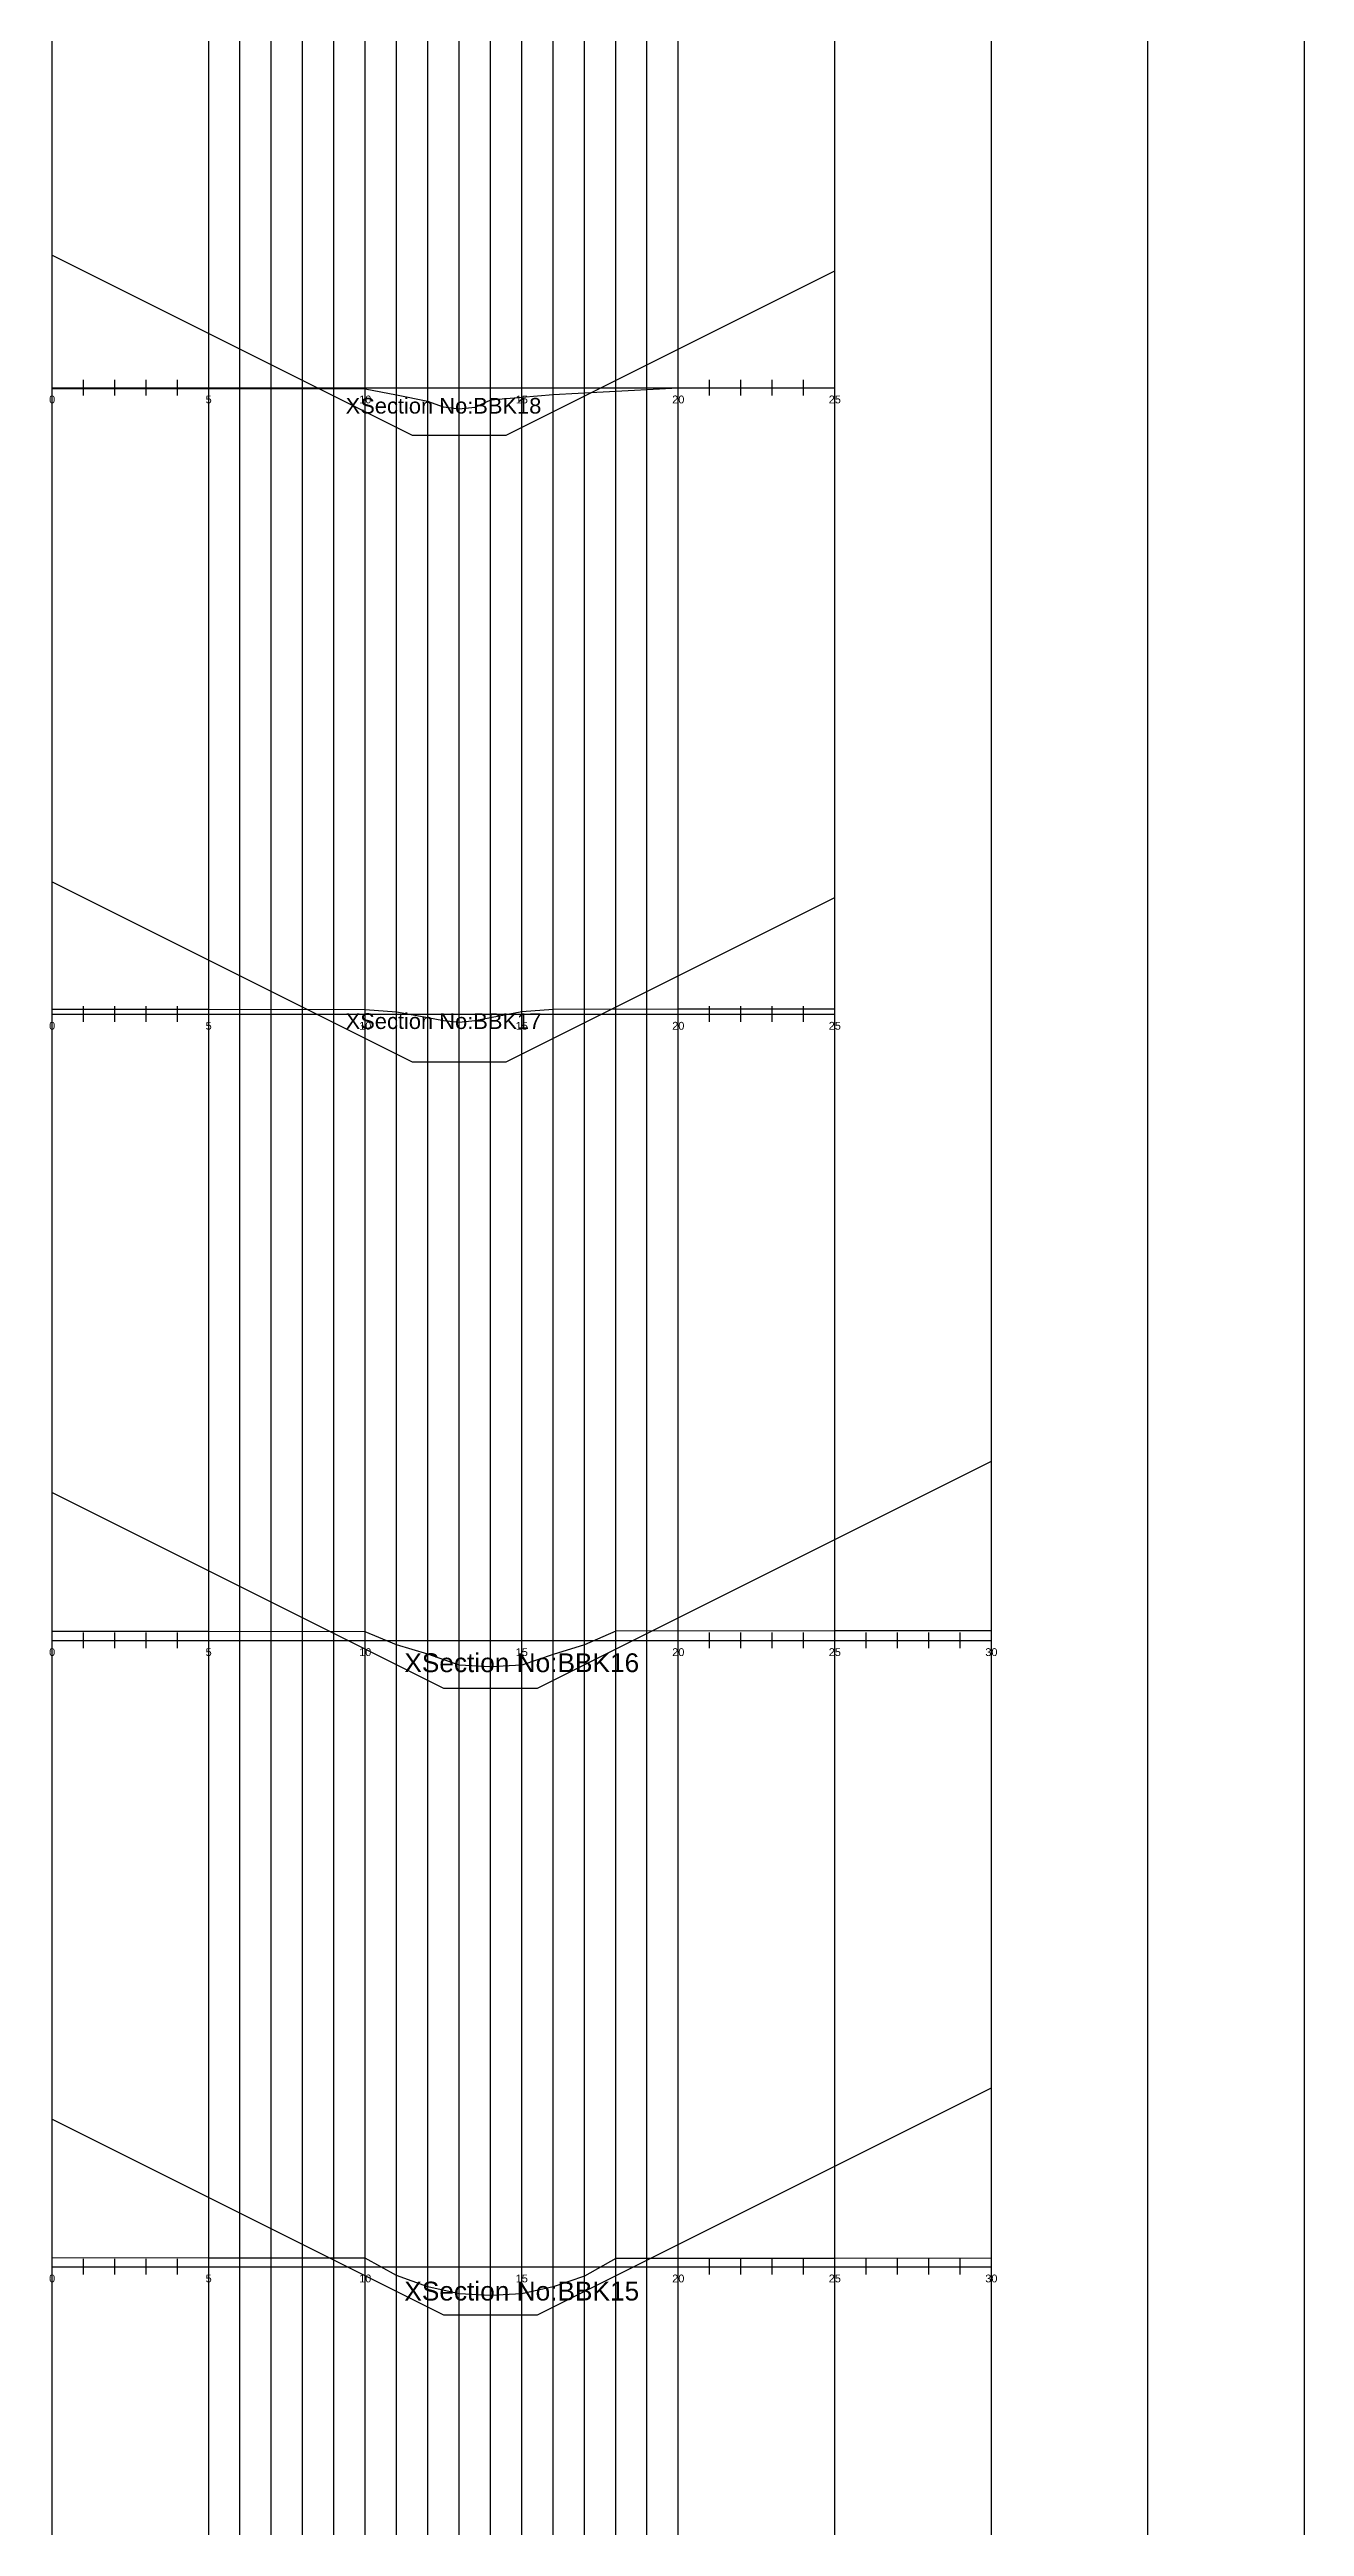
# Model space of a CAD drawing. Header units: inches. Extents: x 1000 to 1040, y -2 to 626.
# Drawn here: x 999.9 to 1040, y 311.7 to 390.8 of the extents above; entities that cross this region are included whole.
import ezdxf

# ---------------------------------------------------------------- set-up
doc = ezdxf.new("R2010")
doc.units = ezdxf.units.IN
doc.header["$MEASUREMENT"] = 0
doc.styles.get("Standard").update_dxf_attribs({"font": 'arial.ttf'})

msp = doc.modelspace()

# ---------------------------------------------------------------- linework, layer by layer
for p, q in [((1000, -1.772), (1000, 625.437)), ((1005, -1.772), (1005, 625.437)), ((1006, -1.772), (1006, 625.437)), ((1007, -1.772), (1007, 625.437)), ((1008, -1.772), (1008, 625.437)), ((1009, -1.772), (1009, 625.437)), ((1010, -1.772), (1010, 625.437)), ((1011, -1.772), (1011, 625.437)), ((1012, -1.772), (1012, 625.437)), ((1013, -1.772), (1013, 625.437)), ((1014, -1.772), (1014, 625.437)), ((1015, -1.772), (1015, 625.437)), ((1016, -1.772), (1016, 625.437)), ((1017, -1.772), (1017, 625.437)), ((1018, -1.772), (1018, 625.437)), ((1019, -1.772), (1019, 625.437)), ((1020, -1.772), (1020, 625.437)), ((1025, -1.772), (1025, 625.437)), ((1030, -1.772), (1030, 625.437)), ((1035, -1.772), (1035, 625.437)), ((1040, -1.772), (1040, 625.437))]:
    msp.add_line(p, q)
for points in [[(1000, 384.23), (1011.5, 378.48), (1013, 378.48), (1014.5, 378.48), (1025, 383.73)], [(1000, 379.75), (1000, 380.25)], [(1000, 379.75), (1000, 380.25)], [(1000, 380), (1025, 380)], [(1000, 380), (1025, 380)], [(1025, 379.993), (1020, 379.988), (1016, 379.768), (1014, 379.607), (1013.5, 379.368), (1013, 379.318), (1012.5, 379.373), (1012, 379.558), (1011, 379.762), (1010, 379.958), (1005, 379.965), (1000, 379.968)], [(1001, 379.75), (1001, 380.25)], [(1001, 379.75), (1001, 380.25)], [(1002, 379.75), (1002, 380.25)], [(1002, 379.75), (1002, 380.25)], [(1003, 379.75), (1003, 380.25)], [(1003, 379.75), (1003, 380.25)], [(1004, 379.75), (1004, 380.25)], [(1004, 379.75), (1004, 380.25)], [(1005, 379.75), (1005, 380.25)], [(1005, 379.75), (1005, 380.25)], [(1006, 379.75), (1006, 380.25)], [(1006, 379.75), (1006, 380.25)], [(1007, 379.75), (1007, 380.25)], [(1007, 379.75), (1007, 380.25)], [(1008, 379.75), (1008, 380.25)], [(1008, 379.75), (1008, 380.25)], [(1009, 379.75), (1009, 380.25)], [(1009, 379.75), (1009, 380.25)], [(1010, 379.75), (1010, 380.25)], [(1010, 379.75), (1010, 380.25)], [(1011, 379.75), (1011, 380.25)], [(1011, 379.75), (1011, 380.25)], [(1012, 379.75), (1012, 380.25)], [(1012, 379.75), (1012, 380.25)], [(1013, 379.75), (1013, 380.25)], [(1013, 379.75), (1013, 380.25)], [(1014, 379.75), (1014, 380.25)], [(1014, 379.75), (1014, 380.25)], [(1015, 379.75), (1015, 380.25)], [(1015, 379.75), (1015, 380.25)], [(1016, 379.75), (1016, 380.25)], [(1016, 379.75), (1016, 380.25)], [(1017, 379.75), (1017, 380.25)], [(1017, 379.75), (1017, 380.25)], [(1018, 379.75), (1018, 380.25)], [(1018, 379.75), (1018, 380.25)], [(1019, 379.75), (1019, 380.25)], [(1019, 379.75), (1019, 380.25)], [(1020, 379.75), (1020, 380.25)], [(1020, 379.75), (1020, 380.25)], [(1021, 379.75), (1021, 380.25)], [(1021, 379.75), (1021, 380.25)], [(1022, 379.75), (1022, 380.25)], [(1022, 379.75), (1022, 380.25)], [(1023, 379.75), (1023, 380.25)], [(1023, 379.75), (1023, 380.25)], [(1024, 379.75), (1024, 380.25)], [(1024, 379.75), (1024, 380.25)], [(1025, 379.75), (1025, 380.25)], [(1025, 379.75), (1025, 380.25)], [(1000, 364.22), (1011.5, 358.47), (1013, 358.47), (1014.5, 358.47), (1025, 363.72)], [(1000, 359.75), (1000, 360.25)], [(1000, 359.75), (1000, 360.25)], [(1025, 360.158), (1020, 360.153), (1016, 360.148), (1015, 360.068), (1014, 359.882), (1013.5, 359.778), (1013, 359.728), (1012.5, 359.788), (1012, 359.883), (1011, 360.062), (1010, 360.138), (1005, 360.143), (1000, 360.148)], [(1000, 360), (1025, 360)], [(1000, 360), (1025, 360)], [(1001, 359.75), (1001, 360.25)], [(1001, 359.75), (1001, 360.25)], [(1002, 359.75), (1002, 360.25)], [(1002, 359.75), (1002, 360.25)], [(1003, 359.75), (1003, 360.25)], [(1003, 359.75), (1003, 360.25)], [(1004, 359.75), (1004, 360.25)], [(1004, 359.75), (1004, 360.25)], [(1005, 359.75), (1005, 360.25)], [(1005, 359.75), (1005, 360.25)], [(1006, 359.75), (1006, 360.25)], [(1006, 359.75), (1006, 360.25)], [(1007, 359.75), (1007, 360.25)], [(1007, 359.75), (1007, 360.25)], [(1008, 359.75), (1008, 360.25)], [(1008, 359.75), (1008, 360.25)], [(1009, 359.75), (1009, 360.25)], [(1009, 359.75), (1009, 360.25)], [(1010, 359.75), (1010, 360.25)], [(1010, 359.75), (1010, 360.25)], [(1011, 359.75), (1011, 360.25)], [(1011, 359.75), (1011, 360.25)], [(1012, 359.75), (1012, 360.25)], [(1012, 359.75), (1012, 360.25)], [(1013, 359.75), (1013, 360.25)], [(1013, 359.75), (1013, 360.25)], [(1014, 359.75), (1014, 360.25)], [(1014, 359.75), (1014, 360.25)], [(1015, 359.75), (1015, 360.25)], [(1015, 359.75), (1015, 360.25)], [(1016, 359.75), (1016, 360.25)], [(1016, 359.75), (1016, 360.25)], [(1017, 359.75), (1017, 360.25)], [(1017, 359.75), (1017, 360.25)], [(1018, 359.75), (1018, 360.25)], [(1018, 359.75), (1018, 360.25)], [(1019, 359.75), (1019, 360.25)], [(1019, 359.75), (1019, 360.25)], [(1020, 359.75), (1020, 360.25)], [(1020, 359.75), (1020, 360.25)], [(1021, 359.75), (1021, 360.25)], [(1021, 359.75), (1021, 360.25)], [(1022, 359.75), (1022, 360.25)], [(1022, 359.75), (1022, 360.25)], [(1023, 359.75), (1023, 360.25)], [(1023, 359.75), (1023, 360.25)], [(1024, 359.75), (1024, 360.25)], [(1024, 359.75), (1024, 360.25)], [(1025, 359.75), (1025, 360.25)], [(1025, 359.75), (1025, 360.25)], [(1000, 344.72), (1012.5, 338.47), (1014, 338.47), (1015.5, 338.47), (1030, 345.72)], [(1030, 340.306), (1025, 340.301), (1018, 340.296), (1017, 339.855), (1016, 339.546), (1015, 339.206), (1014, 339.155), (1013, 339.211), (1012, 339.555), (1011, 339.854), (1010, 340.276), (1005, 340.281), (1000, 340.286)], [(1000, 339.75), (1000, 340.25)], [(1000, 339.75), (1000, 340.25)], [(1001, 339.75), (1001, 340.25)], [(1001, 339.75), (1001, 340.25)], [(1002, 339.75), (1002, 340.25)], [(1002, 339.75), (1002, 340.25)], [(1003, 339.75), (1003, 340.25)], [(1003, 339.75), (1003, 340.25)], [(1004, 339.75), (1004, 340.25)], [(1004, 339.75), (1004, 340.25)], [(1005, 339.75), (1005, 340.25)], [(1005, 339.75), (1005, 340.25)], [(1006, 339.75), (1006, 340.25)], [(1006, 339.75), (1006, 340.25)], [(1007, 339.75), (1007, 340.25)], [(1007, 339.75), (1007, 340.25)], [(1008, 339.75), (1008, 340.25)], [(1008, 339.75), (1008, 340.25)], [(1009, 339.75), (1009, 340.25)], [(1009, 339.75), (1009, 340.25)], [(1010, 339.75), (1010, 340.25)], [(1010, 339.75), (1010, 340.25)], [(1011, 339.75), (1011, 340.25)], [(1011, 339.75), (1011, 340.25)], [(1012, 339.75), (1012, 340.25)], [(1012, 339.75), (1012, 340.25)], [(1013, 339.75), (1013, 340.25)], [(1013, 339.75), (1013, 340.25)], [(1014, 339.75), (1014, 340.25)], [(1014, 339.75), (1014, 340.25)], [(1015, 339.75), (1015, 340.25)], [(1015, 339.75), (1015, 340.25)], [(1016, 339.75), (1016, 340.25)], [(1016, 339.75), (1016, 340.25)], [(1017, 339.75), (1017, 340.25)], [(1017, 339.75), (1017, 340.25)], [(1018, 339.75), (1018, 340.25)], [(1018, 339.75), (1018, 340.25)], [(1019, 339.75), (1019, 340.25)], [(1019, 339.75), (1019, 340.25)], [(1020, 339.75), (1020, 340.25)], [(1020, 339.75), (1020, 340.25)], [(1021, 339.75), (1021, 340.25)], [(1021, 339.75), (1021, 340.25)], [(1022, 339.75), (1022, 340.25)], [(1022, 339.75), (1022, 340.25)], [(1023, 339.75), (1023, 340.25)], [(1023, 339.75), (1023, 340.25)], [(1024, 339.75), (1024, 340.25)], [(1024, 339.75), (1024, 340.25)], [(1025, 339.75), (1025, 340.25)], [(1025, 339.75), (1025, 340.25)], [(1026, 339.75), (1026, 340.25)], [(1026, 339.75), (1026, 340.25)], [(1027, 339.75), (1027, 340.25)], [(1027, 339.75), (1027, 340.25)], [(1028, 339.75), (1028, 340.25)], [(1028, 339.75), (1028, 340.25)], [(1029, 339.75), (1029, 340.25)], [(1029, 339.75), (1029, 340.25)], [(1030, 339.75), (1030, 340.25)], [(1030, 339.75), (1030, 340.25)], [(1000, 340), (1030, 340)], [(1000, 340), (1030, 340)], [(1000, 324.71), (1012.5, 318.46), (1014, 318.46), (1015.5, 318.46), (1030, 325.71)], [(1030, 320.271), (1025, 320.266), (1018, 320.261), (1017, 319.701), (1016, 319.354), (1015, 319.136), (1014, 319.079), (1013, 319.135), (1012, 319.355), (1011, 319.716), (1010, 320.271), (1005, 320.276), (1000, 320.281)], [(1000, 319.75), (1000, 320.25)], [(1000, 319.75), (1000, 320.25)], [(1000, 320), (1030, 320)], [(1000, 320), (1030, 320)], [(1001, 319.75), (1001, 320.25)], [(1001, 319.75), (1001, 320.25)], [(1002, 319.75), (1002, 320.25)], [(1002, 319.75), (1002, 320.25)], [(1003, 319.75), (1003, 320.25)], [(1003, 319.75), (1003, 320.25)], [(1004, 319.75), (1004, 320.25)], [(1004, 319.75), (1004, 320.25)], [(1005, 319.75), (1005, 320.25)], [(1005, 319.75), (1005, 320.25)], [(1006, 319.75), (1006, 320.25)], [(1006, 319.75), (1006, 320.25)], [(1007, 319.75), (1007, 320.25)], [(1007, 319.75), (1007, 320.25)], [(1008, 319.75), (1008, 320.25)], [(1008, 319.75), (1008, 320.25)], [(1009, 319.75), (1009, 320.25)], [(1009, 319.75), (1009, 320.25)], [(1010, 319.75), (1010, 320.25)], [(1010, 319.75), (1010, 320.25)], [(1011, 319.75), (1011, 320.25)], [(1011, 319.75), (1011, 320.25)], [(1012, 319.75), (1012, 320.25)], [(1012, 319.75), (1012, 320.25)], [(1013, 319.75), (1013, 320.25)], [(1013, 319.75), (1013, 320.25)], [(1014, 319.75), (1014, 320.25)], [(1014, 319.75), (1014, 320.25)], [(1015, 319.75), (1015, 320.25)], [(1015, 319.75), (1015, 320.25)], [(1016, 319.75), (1016, 320.25)], [(1016, 319.75), (1016, 320.25)], [(1017, 319.75), (1017, 320.25)], [(1017, 319.75), (1017, 320.25)], [(1018, 319.75), (1018, 320.25)], [(1018, 319.75), (1018, 320.25)], [(1019, 319.75), (1019, 320.25)], [(1019, 319.75), (1019, 320.25)], [(1020, 319.75), (1020, 320.25)], [(1020, 319.75), (1020, 320.25)], [(1021, 319.75), (1021, 320.25)], [(1021, 319.75), (1021, 320.25)], [(1022, 319.75), (1022, 320.25)], [(1022, 319.75), (1022, 320.25)], [(1023, 319.75), (1023, 320.25)], [(1023, 319.75), (1023, 320.25)], [(1024, 319.75), (1024, 320.25)], [(1024, 319.75), (1024, 320.25)], [(1025, 319.75), (1025, 320.25)], [(1025, 319.75), (1025, 320.25)], [(1026, 319.75), (1026, 320.25)], [(1026, 319.75), (1026, 320.25)], [(1027, 319.75), (1027, 320.25)], [(1027, 319.75), (1027, 320.25)], [(1028, 319.75), (1028, 320.25)], [(1028, 319.75), (1028, 320.25)], [(1029, 319.75), (1029, 320.25)], [(1029, 319.75), (1029, 320.25)], [(1030, 319.75), (1030, 320.25)], [(1030, 319.75), (1030, 320.25)]]:
    msp.add_lwpolyline(points)

# ---------------------------------------------------------------- texts
for s, insert, char_height, attachment_point in [('0', (1000, 379.75), 0.25, 2), ('0', (1000, 379.75), 0.25, 2), ('5', (1005, 379.75), 0.25, 2), ('5', (1005, 379.75), 0.25, 2), ('XSection No:BBK18', (1012.5, 379.42), 0.5, 5), ('10', (1010, 379.75), 0.25, 2), ('10', (1010, 379.75), 0.25, 2), ('15', (1015, 379.75), 0.25, 2), ('15', (1015, 379.75), 0.25, 2), ('20', (1020, 379.75), 0.25, 2), ('20', (1020, 379.75), 0.25, 2), ('25', (1025, 379.75), 0.25, 2), ('25', (1025, 379.75), 0.25, 2), ('XSection No:BBK17', (1012.5, 359.769), 0.5, 5), ('0', (1000, 359.75), 0.25, 2), ('0', (1000, 359.75), 0.25, 2), ('5', (1005, 359.75), 0.25, 2), ('5', (1005, 359.75), 0.25, 2), ('10', (1010, 359.75), 0.25, 2), ('10', (1010, 359.75), 0.25, 2), ('15', (1015, 359.75), 0.25, 2), ('15', (1015, 359.75), 0.25, 2), ('20', (1020, 359.75), 0.25, 2), ('20', (1020, 359.75), 0.25, 2), ('25', (1025, 359.75), 0.25, 2), ('25', (1025, 359.75), 0.25, 2), ('0', (1000, 339.75), 0.25, 2), ('0', (1000, 339.75), 0.25, 2), ('5', (1005, 339.75), 0.25, 2), ('5', (1005, 339.75), 0.25, 2), ('10', (1010, 339.75), 0.25, 2), ('10', (1010, 339.75), 0.25, 2), ('XSection No:BBK16', (1015, 339.282), 0.6, 5), ('15', (1015, 339.75), 0.25, 2), ('15', (1015, 339.75), 0.25, 2), ('20', (1020, 339.75), 0.25, 2), ('20', (1020, 339.75), 0.25, 2), ('25', (1025, 339.75), 0.25, 2), ('25', (1025, 339.75), 0.25, 2), ('30', (1030, 339.75), 0.25, 2), ('30', (1030, 339.75), 0.25, 2), ('0', (1000, 319.75), 0.25, 2), ('0', (1000, 319.75), 0.25, 2), ('5', (1005, 319.75), 0.25, 2), ('5', (1005, 319.75), 0.25, 2), ('10', (1010, 319.75), 0.25, 2), ('10', (1010, 319.75), 0.25, 2), ('XSection No:BBK15', (1015, 319.217), 0.6, 5), ('15', (1015, 319.75), 0.25, 2), ('15', (1015, 319.75), 0.25, 2), ('20', (1020, 319.75), 0.25, 2), ('20', (1020, 319.75), 0.25, 2), ('25', (1025, 319.75), 0.25, 2), ('25', (1025, 319.75), 0.25, 2), ('30', (1030, 319.75), 0.25, 2), ('30', (1030, 319.75), 0.25, 2)]:
    msp.add_mtext(s, dxfattribs=dict(insert=insert, char_height=char_height, attachment_point=attachment_point))

doc.saveas('drawing.dxf')
